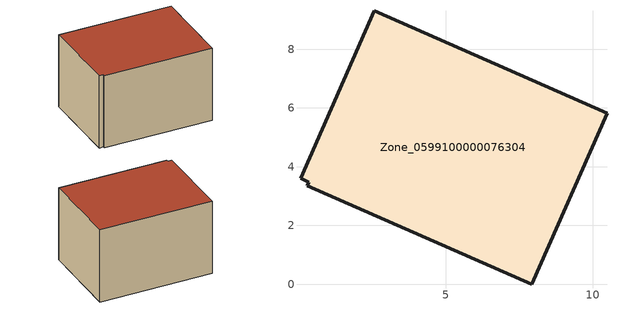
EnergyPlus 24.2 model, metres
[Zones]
Zone_0599100000076304
 floor ground (C_G): 0.29,3.35 0.34,3.48 0.06,3.6 2.56,9.31 10.49,5.83 7.92,0 z0
 wall outside (C_F): 7.92,0 10.49,5.83 2.56,9.31 0.06,3.6 0.34,3.48 0.29,3.35 7.92,0 z0:5.78
 roof outside (C_R): 0.34,3.48 0.29,3.35 7.92,0 10.49,5.83 2.56,9.31 0.06,3.6 z5.78
[BUILDING]
Pand.0599100000076304: North Axis=0; Terrain=City; Loads Convergence Tolerance Value=0.04; Temperature Convergence Tolerance Value=0.4; Solar Distribution=FullExterior; Maximum Number of Warmup Days=25; Minimum Number of Warmup Days=1
[Site:Location]
Rotterdam.The.Hague.AP_ZH_NLD Design_Conditions: Latitude=51.96; Longitude=4.45; Time Zone=1; Elevation=-4.5
[SITE:GROUNDTEMPERATURE:BUILDINGSURFACE]
18, 18, 18, 18, 18, 18, 18, 18, 18, 18, 18, 18
[MATERIAL] Thermal Absorptance=0.9; Solar Absorptance=0.7; Visible Absorptance=0.7
Name | Roughness | Thickness | Conductivity | Density | Specific Heat
G.TI.1946-1964 | MediumSmooth | 0.15 | 1 | 540 | 1210
F.TI.1946-1964 | Rough | 0.3 | 0.857143 | 1920 | 840
R.TI.1946-1964 | MediumRough | 0.2 | 0.277778 | 1500 | 1000
[CONSTRUCTION]
C_G: G.TI.1946-1964
C_F: F.TI.1946-1964
C_R: R.TI.1946-1964
[ZONE]
Zone_0599100000076304: Type=1; Multiplier=1; Ceiling Height=Autocalculate; Volume=Autocalculate; Floor Area=autocalculate; Part of Total Floor Area=Yes
[ZONEINFILTRATION:DESIGNFLOWRATE]
Infil_Zone_0599100000076304: Zone or ZoneList or Space or SpaceList=Zone_0599100000076304; Schedule=AlwaysOn; Design Flow Rate Calculation Method=Flow/Area; Flow Rate per Floor Area=0.003; Constant Term Coefficient=1; Temperature Term Coefficient=0; Velocity Term Coefficient=0; Velocity Squared Term Coefficient=0
[HVACTEMPLATE:ZONE:IDEALLOADSAIRSYSTEM]
Zone_0599100000076304: Maximum Heating Supply Air Temperature=50; Minimum Cooling Supply Air Temperature=13; Maximum Heating Supply Air Humidity Ratio=0.0156; Minimum Cooling Supply Air Humidity Ratio=0.0077; Heating Limit=NoLimit; Cooling Limit=NoLimit; Dehumidification Control Type=ConstantSensibleHeatRatio; Cooling Sensible Heat Ratio=0.7; Dehumidification Setpoint=60; Humidification Control Type=None; Humidification Setpoint=30; Outdoor Air Method=None; Outdoor Air Flow Rate per Person=0.00944; Outdoor Air Flow Rate per Zone Floor Area=0; Outdoor Air Flow Rate per Zone=0; Demand Controlled Ventilation Type=None; Outdoor Air Economizer Type=NoEconomizer; Heat Recovery Type=None; Sensible Heat Recovery Effectiveness=0.7; Latent Heat Recovery Effectiveness=0.65
[ZONECONTROL:THERMOSTAT]
ThermostatControl_Zone_0599100000076304: Zone or ZoneList=Zone_0599100000076304; Control Type Schedule=DualSetpointControlType; Control 1=Thermostat_Zone_0599100000076304; Temperature Difference Between Cutout And Setpoint=0
[THERMOSTATSETPOINT:DUALSETPOINT]
Thermostat_Zone_0599100000076304: Heating Setpoint Temperature Schedule=HeatingSetpoint_Zone_0599100000076304; Cooling Setpoint Temperature Schedule=CoolingSetpoint_Zone_0599100000076304
[SCHEDULE:COMPACT]
HeatingSetpoint_Zone_0599100000076304: Through: 12/31, For: AllDays, Until: 24:00, 21
CoolingSetpoint_Zone_0599100000076304: Through: 12/31, For: AllDays, Until: 24:00, 24
DualSetpointControlType: Through: 12/31, For: AllDays, Until: 24:00, 4
AlwaysOn: Through: 12/31, For: AllDays, Until: 24:00, 1
